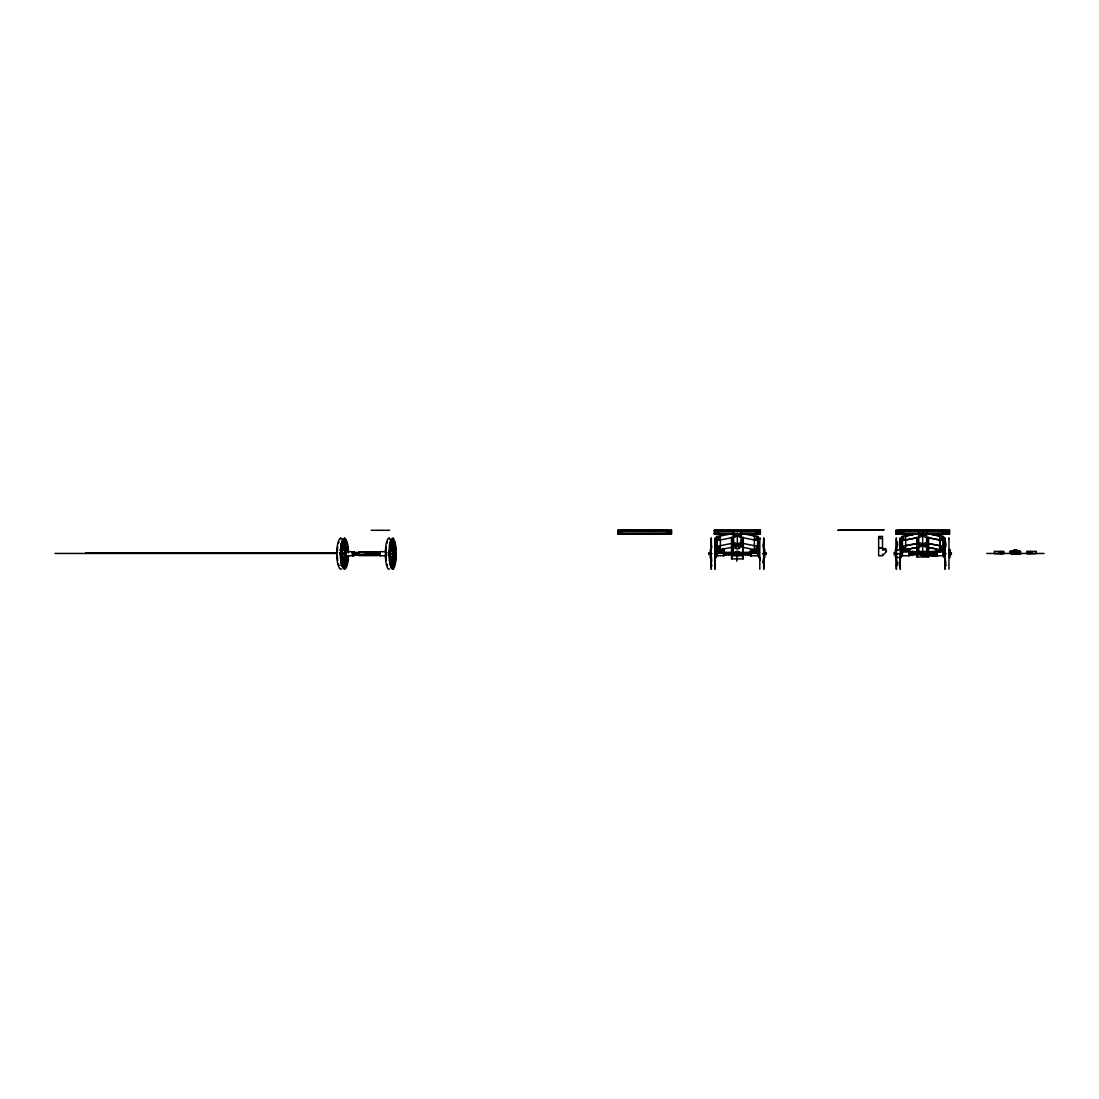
<?xml version="1.0" encoding="UTF-8"?>
<svg xmlns="http://www.w3.org/2000/svg" width="1099" height="1099" viewBox="0 0 1099 1099"><rect width="100%" height="100%" fill="white"/><g stroke="black" fill="none" stroke-linecap="round" stroke-linejoin="round"><path stroke-width="1.5" d="M394.129 553.978L393.03 564.13L390.791 567.318M393.923 553.923C395.324 551.231 395.613 556.231 393.813 553.456M717.207 553.333L717.207 552.563L757.513 552.563L757.513 553.333M719.611 553.333L719.611 552.563L716.713 552.563M721.081 553.333L722.277 552.563L722.277 553.333M722.716 553.333L722.716 552.563M750.521 555.764L750.603 549.981L754.381 549.995L754.381 536.449L758.324 536.449L758.241 555.764L750.521 555.764L750.521 553.333M751.826 553.333L751.826 552.563M752.458 553.333L753.653 552.563L753.653 553.333M755.109 553.333L755.109 552.563L758.008 552.563M925.674 552.563L925.674 554.116L936.966 553.731L924.946 553.731M1000.282 553.717L1000.282 551.41M1002.522 553.717L1002.522 551.41M1013.402 553.676C1035.368 552.509 1002.879 556.369 1011.245 551.382L1009.693 551.368L1014.528 551.396M1013.333 553.704L1012.275 553.704L1012.303 551.382L1013.896 551.382M1019.158 553.69L1017.866 551.355M1019.487 553.69L1019.487 551.382L1015.366 551.396M389.637 563.787L390.488 557.427L393.36 557.385L393.524 565.559L392.549 565.559L391.697 559.226M711.754 553.978L710.916 553.498L711.754 553.511M762.967 553.978L763.805 553.511L762.967 553.525M898.103 553.965L896.262 553.965L898.103 553.498M900.273 553.937L899.586 553.978L900.273 553.498M945.813 553.978L944.975 553.511L945.813 553.525M764.657 553.456L764.657 549.5L763.654 549.953M899.435 544.087L900.452 549.995M711.067 549.83L711.644 546.698M715.229 557.166L714.941 560.215M763.805 557.619L763.187 563.031L763.805 557.427M898.103 550.022L895.493 549.527L895.493 553.456M900.273 557.646L899.573 563.279M388.881 553.635L391.807 553.951L388.881 553.814M390.104 554.404L390.159 552.371M389.98 556.932L389.582 560.614M390.227 555.709L390.008 553.841M389.98 550.379L389.788 553.072M389.678 561.658L389.829 554.913L387.961 554.789M389.87 552.646L389.499 544.431M390.324 557.22L390.269 554.913M390.516 550.572L390.406 553.47M391.67 553.951L390.214 553.47M392.453 553.264L392.467 553.168A3.956 0.907 -90 0 1 392.851 550.681L392.975 549.802M392.975 550.228L393.868 552.632M393.167 550.64L393.95 551.135M393.909 556.685L394.019 556.753A3.956 0.907 -90 0 0 394.335 554.404L393.95 551.107M340.333 553.635L343.506 553.937L340.333 553.814M341.391 554.404L341.954 553.47L341.899 555.077M341.844 554.404L341.981 549.898M341.638 556.273L341.569 554.761L341.157 563.004M346.144 555.682A3.956 1.017 -90 0 1 345.924 556.726L345.608 557.454A3.956 1.017 -90 0 1 344.907 557.427L344.605 556.753A3.956 1.017 -90 0 1 344.248 554.391L344.344 553.429M344.564 553.47L344.811 551.657A2.693 0.701 -90 0 0 344.578 553.25L344.578 554.184A2.693 0.701 -90 0 0 344.811 555.778L344.152 554.184M341.294 543.662L342.256 549.995L345.182 549.83L344.591 550.626A3.956 1.017 -90 0 0 344.248 553.017M344.701 556.877L344.976 556.163A2.693 0.701 -90 0 0 345.498 556.259L345.567 556.685M344.949 550.874L345.718 550.201M344.962 556.932L343.163 556.973M345.553 550.503L345.924 550.681A3.956 1.017 -90 0 1 346.226 552.357M711.218 557.358L711.644 560.215M763.778 549.885L763.159 545.53M898.103 557.646L896.111 557.166L897.1 563.279M900.411 549.788L901.056 549.788M944.989 557.66L945.621 561.644M715.229 553.333L715.229 538.015M390.255 550.572L389.596 546.835M897.1 544.115L896.276 549.995L896.963 543.854M900.424 557.619L899.586 563.334M389.788 549.898L389.582 553.264M390.241 553.841L389.596 551.368A13.586 3.132 -90 0 1 390.667 543.318L391.601 540.955A13.586 3.132 -90 0 1 393.744 540.955L394.678 543.318A13.586 3.132 -90 0 1 395.75 551.368L395.75 556.08A13.586 3.132 -90 0 1 394.678 564.13L393.744 566.493A13.586 3.132 -90 0 1 391.601 566.493L390.667 564.13A13.586 3.132 -90 0 1 389.596 556.08L389.898 554.006M389.733 564.021L390.571 557.66L389.911 554.803M390.433 552.797L390.433 554.652M392.686 552.536L392.892 555.077M392.425 553.965L392.522 554.404A3.956 0.907 -90 0 0 392.851 556.74L393.868 554.816M622.226 533.771L621.691 530.309M900.232 533.771L904.243 534.251L904.243 530.295M341.459 552.357L341.624 553.36M341.693 556.534L342.435 556.644L341.418 564.007M342.023 554.899L341.858 556.932M342.339 552.976L342.311 554.102A2.693 0.701 -90 0 0 342.325 555.448M344.633 550.036L344.715 550.297M344.701 553.346L345.155 551.561L345.69 552.316M346.103 556.08C345.374 570.422 346.528 547.961 346.171 558.374M389.774 557.523L389.458 554.803M341.528 557.509L341.116 554.761M393.415 562.454L393.964 558.374M393.964 555.077L393.895 552.701M393.73 558.374L393.195 562.454M394.362 553.841L393.744 557.454A3.956 0.907 -90 0 1 393.126 557.427L392.934 557.111M392.109 543.373L391.986 542.26A12.199 2.802 -90 0 0 390.53 541.711L392.302 550.008M341.322 546.835L341.569 552.646L341.954 550.929M341.404 543.442L341.899 550.214M755.878 538.826C756.95 538.785 756.497 537.713 755.851 538.702M756.909 548.195C755.824 546.643 756.73 549.775 756.689 547.508M942.159 548.47C939.92 548.978 942.64 545.928 941.129 548.195M942.255 548.195C942.035 546.299 942.667 549.459 941.211 548.47M341.789 552.096L341.844 551.135M391.134 547.426L391.532 542.26A12.199 2.802 -90 0 0 390.571 541.519M389.678 560.833L390.008 557.427M391.587 547.426L392.357 541.505M391.684 548.195L392.522 541.834L391.78 548.428M390.227 550.86C393.126 549.445 394.445 549.033 393.593 542.068L392.082 541.848L393.497 541.834L393.346 550.008L390.475 550.008L389.623 543.662M618.242 531.559L618.091 530.295M621.443 532.878L620.674 531.682L621.498 531.669M667.643 532.878C668.961 534.251 668.659 530.075 667.643 531.545M719.076 538.551L717.812 538.537L718.801 537.851M718.787 548.58L717.798 548.03L718.801 547.508M717.977 538.812L719.034 538.386L718.045 537.947M734.297 535.68C736.646 535.708 733.006 533.455 735.272 534.979M739.806 534.609L739.586 535.447M895.932 532.878L896.976 532.864L897.004 531.6M903.158 538.222C904.367 538.744 903.969 538.51 903.323 537.947M904.189 548.47C901.496 547.165 906.153 548.428 903.131 548.181M941.115 538.386L942.035 537.851M949.509 531.559C948.533 530.034 948.245 534.334 949.509 532.878M392 548.483L392.357 545.791M718.169 538.922L717.949 538.07M717.977 547.59L719.103 548.044L718.045 548.47M904.024 548.566L904.161 547.59M711.561 545.53L710.929 549.788M714.954 560.243L715.367 557.124M900.26 557.124L899.449 563.086L900.273 557.303M944.137 550.063L945.126 549.83L945.607 543.854M945.607 544.074L944.948 550.008L945.621 545.75M342.902 544.335L343.135 541.821L345.526 541.821L345.292 544.335M343.053 547.426L343.492 542.26A12.199 3.16 -90 0 0 342.421 541.519M341.185 562.427L341.638 555.448M343.506 546.835L344.069 540.955L342.256 540.337M343.492 547.426L343.946 542.26A12.199 3.16 -90 0 0 342.311 541.711M341.308 563.787L342.256 557.427L345.265 557.385L345.553 565.559L344.358 565.573M343.479 550.022L344.66 542.054M341.075 565.381C345.402 562.468 344.33 548.662 342.146 565.6M345.526 541.821L345.251 549.995L342.421 549.788M342.05 554.184L341.308 554.184M343.506 557.303L344.578 565.559L342.641 567.318M344.852 550.668L344.976 551.286A2.693 0.701 -90 0 1 345.498 551.19L345.718 550.819M343.383 557.619L344.578 565.559L345.91 560.517M393.044 555.132L392.92 556.314L392.631 553.937M393.044 552.316L393.428 551.533L393.813 552.316M390.598 557.66L393.36 557.385L393.524 565.559M393.813 555.132L393.112 555.407M341.391 553.044L341.267 553.965M342.064 557.495L340.086 557.619L341.885 557.66M345.265 557.385L345.21 563.279M344.399 564.9L345.567 562.454M345.333 562.454L344.399 565.49M390.708 563.114L392.274 557.427M390.804 563.347L392.37 557.66M344.069 549.995L342.476 544.115M386.903 543.318L387.411 541.834M389.802 554.349L389.774 555.709M390.255 554.349L392.686 554.281M392.535 553.47L392.92 551.107L390.502 551.107M391.395 558.677L392.384 565.916M618.242 531.243C620.537 533.015 617.02 532.589 618.078 534.141M899.449 533.221L898.68 531.682L899.531 531.696M338.519 543.304L339.014 541.944M341.555 554.349L341.459 555.077M341.995 554.349L344.427 554.281M342.284 556.328L342.091 555.448M345.787 550.791L345.622 549.953A3.956 1.017 -90 0 0 344.907 549.995L344.811 549.788M342.531 565.49L343.273 565.326L342.929 563.059M392.59 565.49L393.621 565.326L392.631 565.339M392.357 549.788L390.392 542.082M941.225 538.826C943.945 537.452 939.219 538.895 942.324 538.537M942.186 538.689L942.09 537.947M670.005 532.493L669.25 531.834L669.895 532.589M391.587 565.065L391.299 561.383M903.131 547.865L904.189 547.604M344.578 565.559L345.553 565.559M341.171 552.605L341.542 549.898M341.157 544.431L341.968 549.802L340.031 550.022M340.264 549.788L341.913 549.788M938.079 552.206L939.082 552.041M735.217 535.447L734.242 535.584M898.515 530.281C899.902 531.435 895.754 531.38 897.224 530.295M947.297 532.589C949.536 531.71 945.593 532.026 947.942 532.589M937.969 555.476L924.946 556.053M947.915 532.589L947.613 531.792L947.297 532.589M344.77 563.347L344.894 563.073A12.199 3.16 -90 0 0 345.979 555.833L345.663 555.915A2.693 0.701 -90 0 0 345.8 555.448M619.19 533.097L619.232 534.141M897.196 533.097L897.237 534.141M740.438 535.68L739.613 535.584L740.369 535.68M755.947 548.483L756.826 548.47M619.204 533.097L620.495 533.097L620.509 534.141M667.807 530.281L621.732 530.336M670.239 530.295L670.225 531.339L669.003 531.38M733.541 541.134L733.624 540.529M897.21 533.097L898.501 533.097L898.515 534.141M948.245 530.295C949.646 531.504 945.566 531.298 946.926 530.281M741.262 540.461L741.358 541.175M390.475 540.337L391.56 540.337L393.03 543.318L394.198 554.349M936.87 554.281L936.884 555.503M903.268 530.79L903.79 534.251M899.834 534.224L899.696 530.309M917.445 537.782L904.243 540.241A1.937 1.937 0 0 1 901.881 538.867A1.937 1.937 0 0 1 903.268 536.518L917.844 533.592M904.243 540.255L920.426 537.013A1.937 1.937 0 0 0 920.921 533.482M903.268 536.518L913.173 534.663M906.538 545.544L916.442 543.703A1.937 1.937 0 0 1 916.937 543.648M907.513 549.28L917.418 547.439M620.509 530.281C621.979 531.27 617.762 531.531 619.218 530.295M668.906 534.141L668.934 533.097L670.225 533.097M741.248 540.049L742.223 540.79L741.248 541.546M733.541 541.546L732.566 540.79L733.541 540.049M946.912 534.141L946.94 533.097L948.231 533.097M1011.245 553.69L1012.44 553.69L1011.588 553.69M621.759 534.238L621.773 529.828L667.643 529.828L667.203 533.771M1016.218 551.396L1018.979 551.382M1012.811 553.704L1013.992 553.704M393.813 553.923L395.118 553.896M714.542 553.25L715.38 553.237M339.481 554.775L341.542 554.761M342.077 553.47L342.174 553.25A2.693 0.701 -90 0 1 342.256 552.371M1017.88 552.934L1015.284 552.934M1012.907 553.69L1014.775 553.69M1012.316 552.138L1011.588 552.138L1013.676 552.138L1010.297 552.138L1011.767 552.151M1018.526 552.138L1017.07 552.138L1020.449 552.138L1018.979 552.138M1017.166 553.704L1018.004 553.704L1013.058 552.934M1017.729 551.368L1012.632 551.368M1011.767 551.355L1012.797 551.396M1013.979 551.355L1013.017 551.368M1018.114 551.368L1014.789 551.396M736.399 552.563L737.113 553.333L737.278 552.563M924.946 555.283L931.595 555.283L931.595 553.731L931.595 556.053L937.255 556.012M371.187 530.281L389.637 530.281M714.419 530.405L760.316 530.405M946.198 530.405L899.738 530.336M714.419 530.611L760.316 530.611M899.751 530.611L946.198 530.625M714.419 530.899L760.316 530.899M899.751 530.899L946.198 530.899M621.773 531.243L667.643 531.119M714.419 531.243L760.316 531.119M899.751 531.243L946.198 531.257M621.773 533.303L667.643 533.18M714.419 533.18L733.102 533.303M741.591 533.18L760.288 533.303M899.779 533.303L945.648 533.18M621.773 533.537L667.643 533.537M714.419 533.537L733.102 533.537M741.591 533.537L760.288 533.537M899.779 533.537L945.648 533.537M621.773 533.812L667.643 533.812M714.419 533.812L728.033 533.812M733.102 533.812L741.633 533.812M746.688 533.812L760.316 533.812M899.751 533.812L946.198 533.812M714.419 534.059L760.316 534.1M733.212 535.694L736.564 535.694M392.096 540.955L392.398 542.068M345.635 542.054L343.149 541.834M344.825 542.494L346.364 552.687M393.03 543.318L393.73 549.074M345.567 544.98L343.85 540.955M393.415 544.994L393.964 549.074M345.91 546.931L346.13 552.687M735.025 548.387L739.751 548.387M722.606 548.593L723.664 548.593M883.06 548.593L885.835 548.593M908.31 548.593L909.01 548.593M346.171 549.074L345.91 552.687M715.229 549.527L715.999 549.527L715.999 553.346M714.941 549.788L715.71 549.788M763.654 549.788L764.437 549.788M896.138 549.747L898.103 549.788M949 549.788L949.77 549.788M935.867 549.995L939.727 549.995L939.727 536.449L943.656 536.449L943.588 555.764L935.867 555.764L935.867 549.995L935.936 551.533M936.087 550.613L936.939 550.613M716.479 551.533L724.214 551.533M750.521 551.533L758.241 551.533M901.826 551.533L943.588 551.533M359.167 555.627L359.167 551.863L377.63 551.822L377.63 555.627L359.167 555.599M716.479 551.684L724.214 551.684M750.521 551.684L758.241 551.684M901.826 551.684L909.546 551.684M935.867 551.684L943.588 551.684M359.167 551.945L377.63 551.904M939.082 551.89L939.727 552.206L938.519 551.492M359.167 552.151L377.63 552.151M998.579 552.179L1003.305 552.179M1027.455 552.151L1032.167 552.151M359.167 552.426L377.63 552.426M936.087 552.467L936.939 552.467M339.481 552.66L341.871 552.728M353.631 552.563L379.911 552.563M387.961 552.66L390.145 552.728M751.18 552.563L723.65 552.563L723.705 553.333M909.574 552.563L922.624 552.563M925.454 552.563L935.799 552.563M85.681 552.797L337.132 552.824M352.504 552.824L359.346 552.824M364.47 552.824L379.856 552.824M393.524 552.824L394.775 552.824M54.95 553.456L336.473 553.456M353.631 553.333L359.167 553.333M377.053 553.333L379.911 553.333M393.923 553.456L395.118 553.429M716.713 553.333L758.008 553.333M909.368 553.333L936.554 553.333M986.765 553.456L1044.05 553.456M341.377 553.662L343.506 553.498L341.432 554.033M341.377 553.717L342.297 551.135M359.167 554.116L353.754 554.116L353.754 554.885M377.314 554.116L379.911 554.116M389.664 553.937L391.807 553.951M723.485 554.102L751.221 554.116M909.477 554.102L925.468 554.102L925.468 553.333M924.946 554.5L928.064 554.5L928.064 556.053M359.167 554.844L377.63 554.72M353.631 554.885L358.988 554.885L358.988 552.563M377.232 554.885L379.911 554.885M751.18 554.885L723.65 554.885L723.705 554.116M909.574 554.885L925.468 554.885M731.783 555.751L742.938 555.751M391.285 556.987L393.291 557.124M898.089 557.427L896.262 557.564M345.168 557.633L342.38 557.66M342.6 565.339L345.649 565.326M931.595 556.039L936.966 556.053M341.075 565.381L342.05 565.381M942.159 530.79L941.733 534.251L946.198 534.251L946.143 530.281M948.203 534.141L948.245 533.097M668.906 530.281L668.92 531.325M670.198 534.141L670.225 533.097M932.24 534.677L942.145 536.518A1.937 1.937 0 0 1 943.519 538.881A1.937 1.937 0 0 1 941.17 540.255L924.905 537.013A1.937 1.937 0 0 1 924.41 533.482M927.968 537.796L939.521 539.939M938.876 545.557L928.971 543.703A1.937 1.937 0 0 0 927.968 543.717M927.996 547.439L936.252 548.978M927.501 533.606L942.145 536.518M392.975 551.231L392.934 554.102M756.689 537.851L756.923 538.07M945.744 531.696L946.747 531.641L945.992 533.221M344.743 544.087L344.894 544.376A12.199 3.16 -90 0 1 345.979 551.602L346.034 551.986M671.503 532.878L670.404 532.74L671.173 531.243M939.535 551.89L938.189 551.437A1.539 1.264 -90 0 0 937.09 552.206M896.963 531.559L895.919 531.559M938.738 552.206L937.639 552.206A1.539 1.264 -90 0 1 938.628 551.437M387.411 565.614L386.903 564.13M338.519 564.13L339.014 565.49M393.126 549.995A3.956 0.907 -90 0 1 393.744 549.995L393.827 550.791M345.951 551.506L345.704 551.657A2.693 0.701 -90 0 1 345.869 552.371M344.894 555.393L344.701 554.102M392.961 555.462L392.961 554.473M390.543 555.462L390.53 554.102M342.132 541.848L342.366 544.348M343.52 560.559L344.179 565.49L343.424 560.806M342.819 563.279L343.163 565.559M343.492 560.023L344.014 565.065A12.199 3.16 -90 0 1 342.311 565.738M343.039 560.023L343.492 565.188A12.199 3.16 -90 0 1 342.421 565.916M945.607 563.031L944.783 557.124M899.435 543.84L900.411 549.995M763.187 543.84L764.011 549.761M759.643 557.427L760.055 560.504M714.941 546.684L715.408 549.747L714.941 546.904M711.561 561.877L710.929 557.564M392 558.979L392.357 561.671M389.719 543.442L390.571 549.788M391.793 558.979L392.645 565.326M342.064 553.36L341.748 554.088M392.109 564.075L392.041 565.065A12.199 2.802 -90 0 1 390.53 565.738M945.209 533.771L945.676 530.281M394.211 553.841L394.198 553.099A3.956 0.907 -90 0 0 394.019 550.681L394.019 550.379M348.479 552.687L348.438 550.997A15.441 3.998 -90 0 0 347.064 541.862L345.869 539.197A15.441 3.998 -90 0 0 343.135 539.224L341.926 541.917A15.441 3.998 -90 0 0 340.566 551.08L340.566 556.437A15.441 3.998 -90 0 0 341.94 565.573L343.149 568.252A15.441 3.998 -90 0 0 345.883 568.224L347.078 565.532A15.441 3.998 -90 0 0 348.452 556.369M347.998 552.687L347.971 551.355A13.586 3.517 -90 0 0 346.762 543.304L345.704 540.955A13.586 3.517 -90 0 0 343.3 540.955L342.242 543.304A13.586 3.517 -90 0 0 341.047 551.355L341.047 556.08A13.586 3.517 -90 0 0 342.242 564.13L343.3 566.493A13.586 3.517 -90 0 0 345.704 566.493L346.762 564.13A13.586 3.517 -90 0 0 347.971 556.08M935.867 553.333L935.867 554.102M751.139 553.333L751.139 555.764L751.139 549.995M1030.464 551.382L1030.464 553.704M1028.224 551.382L1028.224 553.704M951.377 552.536L951.308 554.652M949.77 549.761L949.77 557.688M949.563 549.5L949.563 553.456M949.563 554.157L949.563 557.427M949.124 530.281L949.124 534.238M948.986 538.276L948.986 569.172M948.78 538.015L948.78 538.963M946.596 530.281L946.596 534.238M945.607 541.573L945.607 544.087M945.607 562.798L945.593 565.353M945.25 530.295L945.181 534.251M945.126 538.276L945.126 569.172M944.92 538.015L944.92 548.813M944.92 556.108L944.92 568.911M944.714 530.295L944.714 534.251M944.343 549.761L944.343 557.688M944.137 555.448L944.137 557.427M942.969 536.449L942.969 555.764M942.736 530.295L942.736 534.251M942.2 530.295L942.269 534.251M939.796 539.829L939.796 544.912M936.485 549.995L936.485 555.764M934.809 552.563L934.809 553.333M934.48 552.563L934.48 553.333M933.175 551.258L933.175 554.569M932.24 553.333L932.24 554.116M928.6 537.329L928.6 557.014L916.854 557.014L916.854 537.329M928.133 537.329L928.133 557.014M926.622 530.322L926.622 553.333M926.237 553.731L926.265 554.5M926.237 555.283L926.265 556.053M924.094 554.102L924.19 554.885M923.902 554.116L923.902 554.885M922.679 530.322L922.679 554.102M921.649 552.563L921.649 553.333M921.649 554.102L921.649 554.885M921.305 552.563L921.305 553.333M921.278 554.102L921.278 554.885M919.41 553.333L919.41 554.102M918.75 530.322L918.75 553.333M917.322 537.342L917.322 543.895M917.322 547.178L917.322 557.014M912.843 552.563L912.5 554.102M912.294 551.258L912.101 554.102M912.294 554.569L912.294 555.682M911.057 552.563L911.057 553.333M911.057 554.102L911.057 554.885M910.7 552.563L910.7 553.333M910.7 554.102L910.7 554.885M908.928 549.981L908.928 555.751M903.213 530.295L903.213 534.251M902.444 536.449L902.444 555.751M901.262 530.295L901.262 534.251M900.905 549.5L901.056 557.688M900.809 530.295L900.809 534.251M900.232 530.295L900.232 534.251M900.273 538.276L900.273 569.172M900.122 538.015L900.122 548.813M900.122 556.108L900.122 568.911M899.573 541.821L899.573 544.348M899.573 563.059L899.586 565.614M899.298 530.281L899.298 534.238M898.845 530.281L898.845 534.238M897.1 541.821L897.1 544.348M897.1 563.059L897.086 565.614M896.963 541.573L896.963 544.087M896.963 562.798L896.949 565.353M896.317 530.281L896.317 534.238M896.413 538.276L896.413 569.172M896.262 538.015L896.262 548.813M896.262 556.108L896.262 568.911M895.63 549.747L895.63 557.688M895.493 554.157L895.493 557.427M894.105 552.536L894.105 554.652M882.511 554.308L882.511 555.16M766.044 552.536L766.044 554.391M765.962 552.797L765.962 554.652M764.657 554.157L764.657 557.427M764.437 549.761L764.437 557.688M763.874 538.015L763.874 548.813M763.874 556.108L763.874 568.911M763.654 538.276L763.654 569.172M760.288 530.336L760.288 534.1M759.835 530.295L759.835 534.251M760.013 538.015L760.013 538.963M759.794 538.276L759.794 569.172M759.382 530.295L759.382 534.251M759.23 549.5L759.23 553.456M759.23 554.157L759.23 557.427M759.011 549.761L759.011 557.688M757.623 536.449L757.623 555.764M756.854 530.295L756.854 534.251M756.4 530.295L756.4 534.251L760.316 534.251L760.316 530.295L714.419 530.295L714.419 534.251L718.334 534.251L718.334 530.295M750.947 552.563L751.002 553.333M751.002 554.116L750.947 554.885M750.713 552.563L750.713 554.885M750.219 552.563L750.315 553.333M750.219 554.116L750.315 554.885M749.861 552.563L749.861 553.333M749.861 554.116L749.861 554.885M749.752 552.563L749.752 553.333M749.752 554.116L749.752 554.885M749.353 552.563L749.353 553.333M749.353 554.116L749.353 554.885M749.243 552.563L749.243 553.333M749.243 554.116L749.243 554.885M748.859 552.563L748.859 553.333M748.859 554.116L748.859 554.885M748.749 552.563L748.749 553.333M748.749 554.116L748.749 554.885M747.938 553.333L747.938 554.116M747.457 553.333L747.457 554.116M745.891 552.563L745.864 554.885M743.267 537.329L743.267 558.869L731.536 558.869L731.536 537.329M742.8 537.329L742.8 558.869M741.289 530.322L741.289 546.066L733.404 546.066L733.404 530.322M739.297 552.563L739.297 553.333M738.555 553.333L738.542 552.563L738.322 553.333M738.047 552.563L738.047 553.333M737.69 552.563L737.69 553.333M737.347 530.322L737.347 546.066M736.838 552.563L736.838 561.259M736 552.563L736 553.333M735.643 552.563L735.643 553.333M735.368 552.563L735.368 553.333M735.149 552.563L735.204 553.333M734.393 552.563L734.393 553.333M733.404 547.371L733.404 552.467M731.989 537.329L731.989 558.869M728.774 552.563L728.761 554.885M727.263 553.333L727.263 554.116M726.755 553.333L726.755 554.102M726.357 552.563L726.26 553.333M726.357 554.116L726.26 554.885M725.793 552.563L725.903 553.333M725.793 554.116L725.903 554.885M725.409 552.563L725.285 553.333M725.285 554.116L725.409 554.885M724.433 552.563L724.433 553.333M724.433 554.116L724.433 554.885M724.021 552.563L723.939 554.885M723.595 549.981L723.595 555.751M717.881 530.295L717.881 534.251M717.097 536.449L717.097 555.751M715.999 554.157L715.999 557.427M715.71 549.747L715.71 557.688M715.353 530.295L715.353 534.251M715.229 554.487L715.229 568.911M714.899 530.295L714.899 534.251M714.927 538.276L714.927 569.172M711.369 538.015L711.369 548.813M711.369 556.108L711.369 568.911M711.067 538.276L711.067 569.172M710.586 556.616L710.586 557.427M710.297 549.747L710.297 557.688M708.759 552.536L708.759 554.652M671.104 530.281L671.104 534.238M668.59 530.281L668.59 534.238M668.123 530.281L668.123 534.238M621.292 530.281L621.292 534.238M620.839 530.281L620.839 534.238M618.311 530.281L618.311 534.238M393.195 538.015L393.195 540.2M393.195 567.276L393.195 568.911M389.334 538.015L389.334 538.963M379.952 551.684L379.952 555.764M378.949 553.333L378.949 554.116M358.906 552.563L358.906 553.333M358.906 554.116L358.906 554.885M357.546 553.333L357.546 554.116M356.694 552.563L356.694 554.885M356.255 552.563L356.31 553.333M356.255 554.116L356.31 554.885M355.829 552.563L355.774 553.333M355.774 554.116L355.829 554.885M355.265 552.563L355.32 553.333M355.32 554.116L355.265 554.885M354.4 552.563L354.345 553.333M354.345 554.116L354.4 554.885M353.754 552.563L353.768 553.333M353.493 551.684L353.493 555.751M353.411 553.333L353.411 554.102M352.999 551.684L352.999 555.751M352.243 551.684L352.243 555.751M345.979 551.684L345.979 555.751M344.55 538.015L344.55 538.963M344.55 567.276L344.55 568.911M340.69 538.015L340.69 538.963M924.685 554.583A2.253 2.253 0 0 1 920.77 554.583M740.918 537.274A4.987 4.987 0 0 1 741.715 543.291M740.918 544.321A4.987 4.987 0 0 1 733.871 544.321M733.088 543.291A4.987 4.987 0 0 1 733.871 537.274M739.352 554.583A2.253 2.253 0 0 1 735.451 554.583M735.149 553.456A2.253 2.253 0 0 1 737.402 551.203A2.253 2.253 0 0 1 739.654 553.456M738.253 545.654A1.703 1.703 0 0 1 738.707 548.222A1.703 1.703 0 0 1 736.096 548.222A1.703 1.703 0 0 1 736.55 545.654M393.002 547.618A12.199 2.802 -90 0 1 393.208 549.555M393.208 557.894A12.199 2.802 -90 0 1 393.002 559.831M390.118 539.197A15.441 3.558 -90 0 0 387.7 539.224L386.628 541.917A15.441 3.558 -90 0 0 385.419 551.08L385.419 556.437A15.441 3.558 -90 0 0 386.642 565.587L387.713 568.252A15.441 3.558 -90 0 0 389.541 568.925M392.824 544.376A12.199 2.802 -90 0 1 393.785 551.602M393.662 557.894A12.199 2.802 -90 0 1 392.824 563.073M386.202 560.517A13.586 3.132 -90 0 1 385.831 556.08L385.831 551.368A13.586 3.132 -90 0 1 386.202 546.931M344.454 544.376A12.199 3.16 -90 0 1 344.839 545.873M345.155 547.618A12.199 3.16 -90 0 1 345.388 549.541M345.388 557.894A12.199 3.16 -90 0 1 345.155 559.817M344.839 561.562A12.199 3.16 -90 0 1 344.454 563.073M342.132 539.197A15.441 3.998 -90 0 0 339.399 539.224L338.204 541.917A15.441 3.998 -90 0 0 336.844 551.08L336.844 556.437A15.441 3.998 -90 0 0 338.217 565.573L339.412 568.252A15.441 3.998 -90 0 0 341.487 568.925M337.736 560.517A13.586 3.517 -90 0 1 337.311 556.08M337.311 551.355A13.586 3.517 -90 0 1 337.736 546.931M994.485 551.41L994.485 553.717L1003.923 553.717L1003.84 551.41L994.485 551.41M389.17 551.08L389.17 556.437A15.441 3.558 -90 0 0 390.392 565.587L391.464 568.252A15.441 3.558 -90 0 0 393.895 568.224L394.967 565.532A15.441 3.558 -90 0 0 396.176 556.369L396.176 551.011A15.441 3.558 -90 0 0 394.953 541.862L393.882 539.197A15.441 3.558 -90 0 0 391.45 539.224L390.379 541.917A15.441 3.558 -90 0 0 389.17 551.08M619.355 532.122L620.344 532.314L619.369 532.15M897.361 532.122L898.35 532.314L897.375 532.15M739.448 544.637L740.644 544.953L739.448 544.637M924.795 534.993L925.99 535.295L924.795 534.993M924.795 544.637L925.99 544.953L924.795 544.637M734.077 534.979L734.146 534.828M734.008 544.637L735.204 544.953L734.008 544.637M879.983 538.222L881.178 538.537L879.983 538.222M879.983 547.879L881.178 548.195L879.983 547.879M919.341 534.979L920.536 535.309L919.355 534.979M919.341 544.637L920.536 544.953L919.341 544.637M886.385 551.533L882.511 555.751L878.651 555.751L878.651 536.449L882.511 536.449L882.511 549.981L886.385 549.981L886.385 551.533M734.118 533.276L717.922 536.518A1.937 1.937 0 0 0 716.548 538.867A1.937 1.937 0 0 0 718.897 540.255L735.094 537.013A1.937 1.937 0 0 0 736.467 534.65A1.937 1.937 0 0 0 734.118 533.276M734.118 542.933L717.922 546.176A1.937 1.937 0 0 0 716.548 548.525A1.937 1.937 0 0 0 718.897 549.898L735.094 546.67A1.937 1.937 0 0 0 736.467 544.307A1.937 1.937 0 0 0 734.118 542.933M919.451 542.933L903.268 546.176A1.937 1.937 0 0 0 901.881 548.525A1.937 1.937 0 0 0 904.243 549.898L920.426 546.67A1.937 1.937 0 0 0 921.814 544.307A1.937 1.937 0 0 0 919.451 542.933M1013.731 550.297L1017.07 550.297L1013.731 550.297M1020.449 551.368L1019.405 551.382L1020.6 551.368M1014.968 550.297L1015.819 550.297L1014.968 550.297M711.767 565.326L711.067 565.339L711.767 565.339M897.1 565.326L896.413 565.339L897.1 565.339M945.827 565.339L945.126 565.339L945.827 565.339M883.871 529.828L838.001 530.295L883.871 529.828M671.571 530.281L617.858 530.281L617.858 534.238L671.571 534.238L671.571 530.281M949.577 530.281L895.864 530.281L895.864 534.238L949.577 534.238L949.577 530.281M720.34 536.449L716.479 536.449L716.479 555.751L724.214 555.751L724.214 549.981L720.34 549.981L720.34 536.449M905.686 536.449L901.826 536.449L901.826 555.751L909.546 555.751L909.546 549.981L905.686 549.981L905.686 536.449M1036.261 551.382L1026.837 551.382L1026.919 553.704L1036.261 553.704L1036.261 551.382M353.919 551.684L345.553 551.684L345.553 555.751L353.919 555.751L353.919 551.684M386.257 551.684L379.485 551.684L379.485 555.764L386.257 555.764L386.257 551.684M900.122 565.078L899.435 565.078L900.122 565.078M942.145 546.176L925.88 542.933A1.937 1.937 0 0 0 923.517 544.307A1.937 1.937 0 0 0 924.905 546.67L941.17 549.912A1.937 1.937 0 0 0 943.519 548.525A1.937 1.937 0 0 0 942.145 546.176M756.868 536.518L740.534 533.276A1.937 1.937 0 0 0 738.185 534.65A1.937 1.937 0 0 0 739.558 537.013L755.824 540.255A1.937 1.937 0 0 0 758.255 538.881A1.937 1.937 0 0 0 756.868 536.518M756.799 546.176L740.534 542.933A1.937 1.937 0 0 0 738.185 544.307A1.937 1.937 0 0 0 739.558 546.67L755.824 549.912A1.937 1.937 0 0 0 758.186 548.525A1.937 1.937 0 0 0 756.799 546.176M748.392 553.333L748.392 552.563L748.282 553.333M748.392 554.885L748.392 554.116L748.282 554.885M724.9 553.333L724.9 552.563L724.791 553.333M724.9 554.885L724.9 554.116L724.791 554.885M354.84 553.333L354.84 552.563L354.785 553.333M354.84 554.885L354.84 554.116L354.785 554.885"/></g></svg>
